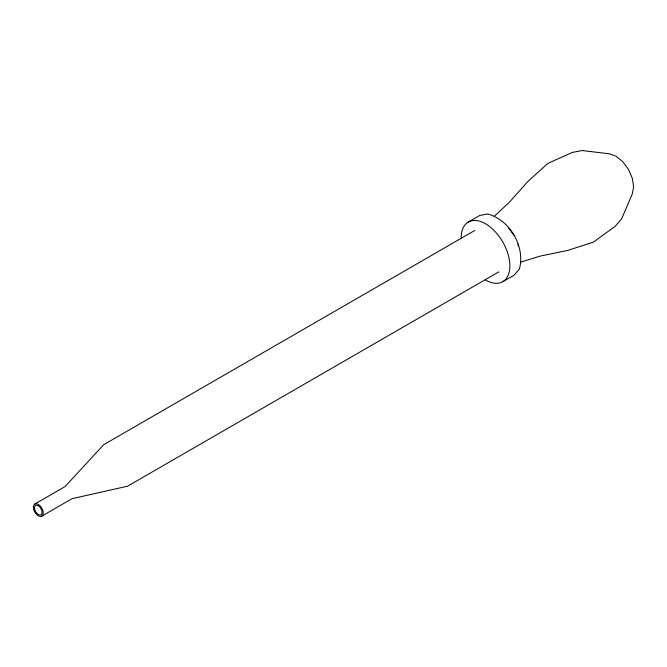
<?xml version="1.0" encoding="UTF-8"?>
<svg xmlns="http://www.w3.org/2000/svg" width="667" height="667" viewBox="0 0 667 667"><rect width="100%" height="100%" fill="white"/><g stroke="black" fill="none" stroke-linecap="round" stroke-linejoin="round"><path stroke-width="1" d="M494.347 216.208L509.163 202.493L527.764 181.557L547.949 163.348L572.336 152.443L582.141 150.542L609.129 153.769L615.916 156.128L622.703 161.606L628.456 169.368L632.299 178.231L633.65 186.843L632.299 193.905L621.602 218.893L615.057 226.43L593.413 242.096L567.559 250.475L540.12 256.12L520.835 262.089M468.309 222.069L479.69 215.499L487.585 213.965C509.997 219.91 525.463 246.69 519.393 269.059L514.124 275.137L502.735 281.707M474.887 230.382L103.643 444.722L65.041 486.585L34.801 504.044M41.788 516.15L72.028 498.683L127.589 486.193L498.833 271.853M508.371 227.689L514.09 235.401M517.909 244.205L518.209 246.115M461.18 237.836A34.426 19.877 60 0 1 485.526 223.778A34.426 19.877 60 0 1 509.871 265.941A34.426 19.877 60 0 1 485.526 279.998M40.979 508.546L39.745 506.878A5.378 3.11 60 0 0 34.484 507.904A5.378 3.11 60 0 0 39.745 514.999A5.378 3.11 60 0 0 40.979 508.546M33.392 506.528A6.987 4.035 60 0 0 40.178 516.458A6.987 4.035 60 0 0 41.296 507.312A6.987 4.035 60 0 0 33.392 506.528"/></g></svg>
